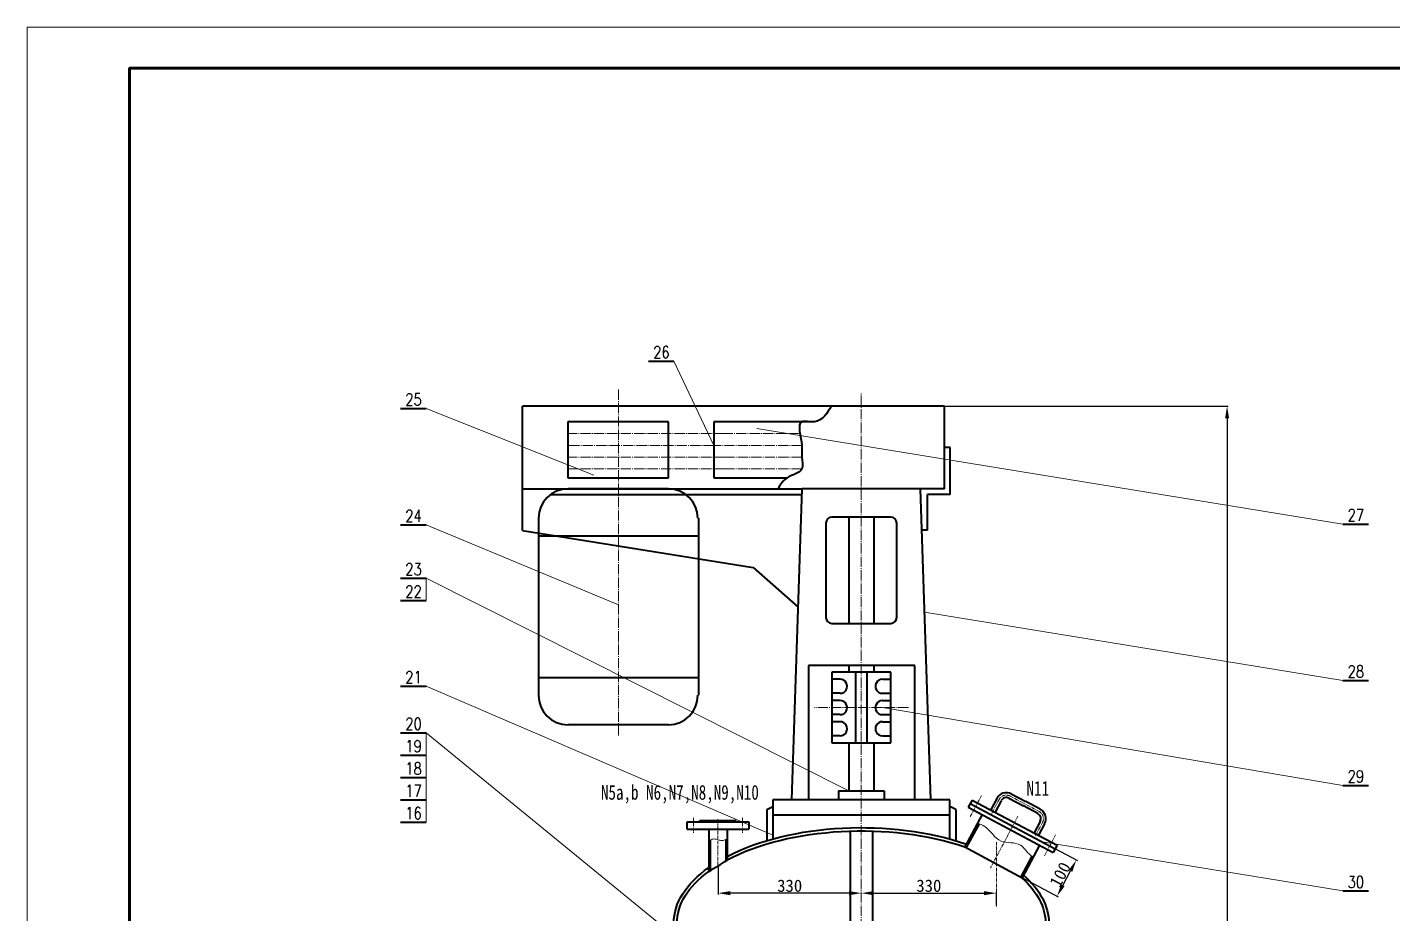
# Model space of a CAD drawing. Extents: x -4398 to 3578, y -1551 to 9604.
# Drawn here: x -4398 to -1063, y 7438 to 9604 of the extents above; entities that cross this region are included whole.
import ezdxf
from ezdxf.enums import TextEntityAlignment as Align

# ---------------------------------------------------------------- set-up
doc = ezdxf.new("R2010")
doc.units = 0
doc.header["$LTSCALE"] = 10
doc.header["$PDMODE"] = 1
doc.linetypes.add('ZXX-L', pattern=[3.28, 2.5, -0.3, 0.18, -0.3])
doc.linetypes.add('ZXX-S', pattern=[1.27, 0.75, -0.2, 0.12, -0.2])
doc.layers.get('Defpoints').update_dxf_attribs({"linetype": 'CONTINUOUS'})
for name, color, linetype, lineweight in [('A 粗实线', 1, 'CONTINUOUS', 40), ('B 细实线', 7, 'CONTINUOUS', 18), ('C 文 字', 2, 'CONTINUOUS', 20), ('D 短中心线', 3, 'ZXX-S', 18), ('E 长中心线', 3, 'ZXX-L', 18), ('J 标注尺寸', 2, 'CONTINUOUS', 18)]:
    doc.layers.add(name, color=color, linetype=linetype, lineweight=lineweight)
doc.styles.add('HZTXT', font='SIMFANG.TTF', dxfattribs={"width": 0.75})
doc.styles.add('ROMANC', font='romanc', dxfattribs={"width": 0.7, "height": 6})
doc.styles.get("Standard").update_dxf_attribs({"font": 'SIMFANG.TTF'})
doc.dimstyles.new('通用标注4.0', dxfattribs={"dimtxt": 30, "dimasz": 30, "dimexe": 3, "dimexo": 3, "dimgap": 3, "dimtad": 1, "dimdec": 0, "dimzin": 0, "dimdsep": 46, "dimtxsty": 'Standard', "dimcen": 3, "dimadec": 0, "dimazin": 0, "dimtfac": 0.375, "dimtdec": 0, "dimtmove": 2, "dimatfit": 3, "dimfxl": 0, "dimtzin": 0, "dimarcsym": 0})

# ---------------------------------------------------------------- blocks, each defined once
blk = doc.blocks.new('*D129')
at = {"layer": 'Defpoints', "color": 0}
for p in [(-2157.9, 8678), (-2317, 5481.7), (-1467.5, 5481.7)]:
    blk.add_point(p, dxfattribs=at)
at = {"layer": 'J 标注尺寸', "color": 0, "lineweight": -2}
for p, q in [((-2154.9, 8678), (-1464.5, 8678)), ((-1467.5, 8648), (-1467.5, 5511.7)), ((-2314, 5481.7), (-1464.5, 5481.7))]:
    blk.add_line(p, q, dxfattribs=at)
at = {"layer": 'J 标注尺寸', "color": 0}
for points in [[(-1472.5, 8648), (-1462.5, 8648), (-1467.5, 8678)], [(-1472.5, 5511.7), (-1462.5, 5511.7), (-1467.5, 5481.7)]]:
    blk.add_solid(points, dxfattribs=at)
at = {"layer": 'J 标注尺寸', "color": 0, "insert": (-1485.5, 7079.9), "char_height": 30, "attachment_point": 5, "rotation": 90}
blk.add_mtext('-3180', dxfattribs=at)
blk = doc.blocks.new('*D117')
at = {"layer": 'Defpoints', "color": 0}
for p in [(-1991.1, 7651.4), (-2038.2, 7563), (-1835.7, 7568.8)]:
    blk.add_point(p, dxfattribs=at)
at = {"layer": 'J 标注尺寸', "color": 0, "lineweight": -2}
for p, q in [((-1988.5, 7650), (-1833.1, 7567.4)), ((-2035.5, 7561.6), (-1880.1, 7478.9)), ((-1868.7, 7506.8), (-1849.8, 7542.3))]:
    blk.add_line(p, q, dxfattribs=at)
at = {"layer": 'J 标注尺寸', "color": 0}
for points in [[(-1854.2, 7544.6), (-1845.4, 7539.9), (-1835.7, 7568.8)], [(-1873.1, 7509.2), (-1864.3, 7504.5), (-1882.8, 7480.3)]]:
    blk.add_solid(points, dxfattribs=at)
at = {"layer": 'J 标注尺寸', "color": 0, "insert": (-1875.1, 7533), "char_height": 30, "attachment_point": 5, "rotation": 62}
blk.add_mtext('100', dxfattribs=at)
blk = doc.blocks.new('*D113')
at = {"layer": 'Defpoints', "color": 0}
for p in [(-2361, 7487.8), (-2031, 7487.8), (-2031, 7455.3)]:
    blk.add_point(p, dxfattribs=at)
at = {"layer": 'J 标注尺寸', "color": 0, "lineweight": -2}
for p, q in [((-2331, 7487.8), (-2061, 7487.8)), ((-2031, 7458.3), (-2031, 7490.8))]:
    blk.add_line(p, q, dxfattribs=at)
at = {"layer": 'J 标注尺寸', "color": 0}
for points in [[(-2331, 7492.8), (-2331, 7482.8), (-2361, 7487.8)], [(-2061, 7492.8), (-2061, 7482.8), (-2031, 7487.8)]]:
    blk.add_solid(points, dxfattribs=at)
at = {"layer": 'J 标注尺寸', "color": 0, "insert": (-2196, 7505.8), "char_height": 30, "attachment_point": 5}
blk.add_mtext('330', dxfattribs=at)
blk = doc.blocks.new('*D112')
at = {"layer": 'Defpoints', "color": 0}
for p in [(-2710.8, 7554.6), (-2710.8, 7487.8), (-2361, 7487.8)]:
    blk.add_point(p, dxfattribs=at)
at = {"layer": 'J 标注尺寸', "color": 0, "lineweight": -2}
for p, q in [((-2710.8, 7551.6), (-2710.8, 7484.8)), ((-2391, 7487.8), (-2680.8, 7487.8))]:
    blk.add_line(p, q, dxfattribs=at)
at = {"layer": 'J 标注尺寸', "color": 0}
for points in [[(-2680.8, 7492.8), (-2680.8, 7482.8), (-2710.8, 7487.8)], [(-2391, 7492.8), (-2391, 7482.8), (-2361, 7487.8)]]:
    blk.add_solid(points, dxfattribs=at)
at = {"layer": 'J 标注尺寸', "color": 0, "insert": (-2535.9, 7505.8), "char_height": 30, "attachment_point": 5}
blk.add_mtext('330', dxfattribs=at)

msp = doc.modelspace()

# ---------------------------------------------------------------- linework, layer by layer
at = {"layer": 'A 粗实线'}
for p, q in [((-2881, 8787.6), (-2818.7, 8787.6)), ((-3486.4, 8672.2), (-3424, 8672.2)), ((-2157.9, 8678), (-3188.3, 8678)), ((-3188.3, 8373.8), (-3188.3, 8678)), ((-2157.9, 8476.1), (-2157.9, 8678)), ((-2831.8, 8639.7), (-3077.5, 8639.7)), ((-3077.5, 8639.7), (-3077.5, 8503.1)), ((-2831.8, 8503.1), (-2831.8, 8639.7)), ((-2475.6, 8639.7), (-2721.2, 8639.7)), ((-2721.2, 8639.7), (-2721.2, 8503.1)), ((-2143.5, 8577.1), (-2157.9, 8577.1)), ((-2143.5, 8461.7), (-2143.5, 8577.1)), ((-3188.3, 8476.1), (-2505.1, 8476.1)), ((-3077.5, 8503.1), (-2831.8, 8503.1)), ((-2832.1, 8476), (-3077.2, 8476)), ((-2721.2, 8503.1), (-2541.8, 8503.1)), ((-2530.4, 7715.9), (-2505.1, 8476.1)), ((-2157.9, 8476.1), (-2505.1, 8476.1)), ((-2191.4, 7715.9), (-2216.7, 8476.1)), ((-3120.3, 8461.7), (-2505.6, 8461.7)), ((-2199.5, 8375.2), (-2199.5, 8461.7)), ((-2143.5, 8461.7), (-2199.5, 8461.7)), ((-2288.8, 8406.6), (-2433, 8406.6)), ((-2391.7, 8406.6), (-2391.7, 8147)), ((-2330.1, 8406.6), (-2330.1, 8147)), ((-3486.4, 8387.6), (-3424, 8387.6)), ((-3188.3, 8373.8), (-2624.7, 8283.5)), ((-3149.3, 8403.9), (-3149.3, 7971.3)), ((-2758.7, 8403.9), (-2758.7, 7971.3)), ((-2447.4, 8392.2), (-2447.4, 8161.5)), ((-2274.4, 8161.5), (-2274.4, 8392.2)), ((-2199.5, 8375.2), (-2213.3, 8375.2)), ((-1184.7, 8389.7), (-1122.3, 8389.7)), ((-3149.3, 8360.6), (-2760, 8360.6)), ((-2624.7, 8283.5), (-2514.8, 8186.3)), ((-3486.4, 8257.3), (-3424, 8257.3)), ((-3486.4, 8202.7), (-3424, 8202.7)), ((-2433, 8147), (-2288.8, 8147)), ((-2489.9, 8044.5), (-2489.9, 7715.9)), ((-2230.1, 8044.5), (-2489.9, 8044.5)), ((-2391.7, 8044.5), (-2391.7, 8027.9)), ((-2330.1, 8044.5), (-2330.1, 8027.9)), ((-2230.1, 7715.9), (-2230.1, 8044.5)), ((-3149.3, 8014.5), (-2760, 8014.5)), ((-2433, 8027.9), (-2433, 7854.8)), ((-2288.8, 8027.9), (-2433, 8027.9)), ((-2412.6, 8010.8), (-2433, 8010.8)), ((-2375.3, 8027.9), (-2375.3, 7854.8)), ((-2346.5, 7854.8), (-2346.5, 8027.9)), ((-2309.2, 8010.8), (-2288.8, 8010.8)), ((-2288.8, 7854.8), (-2288.8, 8027.9)), ((-1184.7, 8007.6), (-1122.3, 8007.6)), ((-3486.4, 7993.4), (-3424, 7993.4)), ((-2412.6, 7976.2), (-2433, 7976.2)), ((-2309.2, 7976.2), (-2288.8, 7976.2)), ((-2412.6, 7958.7), (-2433, 7958.7)), ((-2309.2, 7958.7), (-2288.8, 7958.7)), ((-2412.6, 7924), (-2433, 7924)), ((-2412.6, 7906.7), (-2433, 7906.7)), ((-2309.2, 7924), (-2288.8, 7924)), ((-2309.2, 7906.7), (-2288.8, 7906.7)), ((-3486.4, 7879.7), (-3424, 7879.7)), ((-2832.1, 7899.2), (-3077.2, 7899.2)), ((-2412.6, 7872.1), (-2433, 7872.1)), ((-2309.2, 7872.1), (-2288.8, 7872.1)), ((-2433, 7854.8), (-2288.8, 7854.8)), ((-2391.7, 7854.8), (-2391.7, 7738.2)), ((-2330.1, 7854.8), (-2330.1, 7738.2)), ((-3486.4, 7825.1), (-3424, 7825.1)), ((-3486.4, 7770.5), (-3424, 7770.5)), ((-2417, 7738.2), (-2304.8, 7738.2)), ((-2417, 7738.2), (-2417, 7715.9)), ((-2304.8, 7738.2), (-2304.8, 7715.9)), ((-1184.7, 7751.1), (-1122.3, 7751.1)), ((-3486.4, 7715.9), (-3424, 7715.9)), ((-2144.6, 7715.9), (-2577.2, 7715.9)), ((-2577.2, 7715.9), (-2577.2, 7621.2)), ((-2144.6, 7621.2), (-2144.6, 7715.9)), ((-2090.2, 7715.4), (-2099.6, 7697.7)), ((-2094.9, 7706.6), (-1887.4, 7596.3)), ((-2090.2, 7715.4), (-1882.7, 7605.1)), ((-2029.7, 7719.5), (-2044.7, 7691.2)), ((-2019.1, 7713.8), (-2034.1, 7685.6)), ((-2000.2, 7719.6), (-1964.8, 7700.9)), ((-1994.5, 7730.2), (-1959.2, 7711.5)), ((-1923.9, 7692.7), (-1959.2, 7711.5)), ((-2591.6, 7692.1), (-2577.2, 7699.5)), ((-2591.6, 7692.1), (-2591.6, 7617.3)), ((-2144.6, 7678), (-2577.2, 7678)), ((-2130.3, 7692.1), (-2144.7, 7699.5)), ((-2130.3, 7692.1), (-2130.3, 7617.3)), ((-2066, 7679.9), (-2108, 7601)), ((-2099.6, 7697.7), (-1892.1, 7587.4)), ((-1929.5, 7682.1), (-1964.8, 7700.9)), ((-3486.4, 7661.3), (-3424, 7661.3)), ((-2786, 7662.5), (-2636, 7662.5)), ((-2786, 7644.5), (-2786, 7662.5)), ((-2786, 7644.5), (-2636, 7644.5)), ((-2755, 7665.5), (-2667, 7665.5)), ((-2755, 7662.5), (-2755, 7665.5)), ((-2733.5, 7644.5), (-2733.5, 7541.2)), ((-2688.5, 7644.5), (-2688.5, 7568.5)), ((-2667, 7662.5), (-2667, 7665.5)), ((-2667, 7665.5), (-2667, 7665.5)), ((-2636, 7662.5), (-2636, 7644.5)), ((-2388.5, 7639.5), (-2388.5, 7379.6)), ((-2333.5, 7639.5), (-2333.5, 7379.6)), ((-2073.4, 7657.5), (-2104.5, 7599.1)), ((-1923.7, 7663.1), (-1938.8, 7634.9)), ((-1913.1, 7657.5), (-1928.2, 7629.3)), ((-2730.5, 7617.9), (-2730.5, 7543.4)), ((-2691.5, 7618.9), (-2691.5, 7566.6)), ((-1925.6, 7605.3), (-1968.4, 7524.9)), ((-1882.7, 7605.1), (-1892.1, 7587.4)), ((-2108, 7601), (-1968.4, 7524.9)), ((-1944.5, 7578.3), (-1971.5, 7527.6)), ((-1184.7, 7493.1), (-1122.3, 7493.1))]:
    msp.add_line(p, q, dxfattribs=at)
at = {"layer": 'A 粗实线', "color": 5, "lineweight": 60}
msp.add_lwpolyline([(1441.9, 1293.6), (1441.9, 9503.6), (-4148.1, 9503.6), (-4148.1, 1293.6)], close=True, dxfattribs=at)
at = {"layer": 'A 粗实线'}
for centre, radius, start, end in [((-3077.2, 8403.9), 72.1, 90, 180), ((-2832.1, 8403.9), 72.1, 0, 90), ((-2433, 8392.2), 14.4, 90, 180), ((-2288.8, 8392.2), 14.4, 0, 90), ((-2433, 8161.5), 14.4, 180, 270), ((-2288.8, 8161.5), 14.4, 270, 0), ((-2412.6, 7993.5), 17.3, 269.8304, 90.1696), ((-2309.2, 7993.5), 17.3, 89.8304, 270.1696), ((-3077.2, 7971.3), 72.1, 180, 270), ((-2832.1, 7971.3), 72.1, 270, 0), ((-2412.6, 7941.3), 17.3, 269.8304, 90.1696), ((-2309.2, 7941.3), 17.3, 89.8304, 270.1696), ((-2412.6, 7889.4), 17.3, 269.8304, 90.1696), ((-2309.2, 7889.4), 17.3, 89.8304, 270.1696), ((-2006.7, 7707.3), 26, 62, 152), ((-2006.7, 7707.3), 14, 62, 152), ((-1936.1, 7669.7), 14, 332, 62), ((-1936.1, 7669.7), 26, 332, 62), ((-3222.7, 8397.3), 986.1, 299.7433, 302.803)]:
    msp.add_arc(centre, radius, start, end, dxfattribs=at)
at = {"layer": 'A 粗实线', "extrusion": (0, 0, -1)}
for major_axis, ratio, start_param, end_param in [((458, 0), 0.508734, 3.915671, 5.30725), ((450, 0), 0.5, 3.897313, 5.309434), ((458, 0), 0.508734, 3.141593, 3.762555), ((450, 0), 0.5, 3.141593, 3.737254), ((450, 0), 0.5, 5.772566, 6.283185), ((458, 0), 0.508734, 5.757911, 6.283185)]:
    msp.add_ellipse((-2361, 7414.9), major_axis=major_axis, ratio=ratio, start_param=start_param, end_param=end_param, dxfattribs=at)
at = {"layer": 'A 粗实线'}
msp.add_open_spline([(-2434.6, 8678), (-2442.9, 8661.3), (-2462.5, 8631), (-2524.4, 8650.4), (-2502.5, 8587.9), (-2508.4, 8554.7), (-2498.6, 8515.3), (-2545.1, 8508.7), (-2558.2, 8486.1), (-2564.3, 8476.1)], degree=3, knots=[0, 0, 0, 0, 57.237225, 88.554507, 147.389268, 176.806649, 206.224029, 248.443917, 284.214485, 284.214485, 284.214485, 284.214485], dxfattribs=at)
for points in [[(-2688.5, 7568.5), (-2684, 7580.1), (-2688.5, 7584.5)], [(-2733.5, 7541.2), (-2738.9, 7546.6), (-2733.5, 7557.2)]]:
    msp.add_solid(points, dxfattribs=at)
at = {"layer": 'B 细实线'}
for p, q in [((-2721.2, 8582), (-2818.7, 8787.6)), ((-3014, 8508.9), (-3424, 8672.2)), ((-2615.9, 8623.4), (-1184.7, 8389.7)), ((-2954, 8192.3), (-3424.1, 8387.6)), ((-2391.7, 7738.2), (-3424, 8257.3)), ((-3424, 8202.7), (-3424, 8257.3)), ((-2206.6, 8174.4), (-1184.7, 8007.6)), ((-2577.2, 7629.5), (-3424, 7993.4)), ((-2309.2, 7941.3), (-1184.7, 7751.1)), ((-2841.9, 7402.9), (-3424, 7879.7)), ((-3424, 7825.1), (-3424, 7879.7)), ((-3424, 7770.5), (-3424, 7825.1)), ((-3424, 7715.9), (-3424, 7770.5)), ((-3424, 7661.3), (-3424, 7715.9)), ((-1918.8, 7613), (-1184.7, 7493.1))]:
    msp.add_line(p, q, dxfattribs=at)
msp.add_lwpolyline([(1541.9, 1193.6), (1541.9, 9603.6), (-4398.1, 9603.6), (-4398.1, 1193.6)], close=True, dxfattribs=at)
msp.add_lwpolyline([(-2733.5, 7616.5, -0.051394), (-2725.7, 7619.6, -0.074756), (-2720, 7620.3, -0.089173), (-2711, 7618.4, 0.089173), (-2702, 7616.5, 0.074756), (-2696.2, 7617.2, 0.051394), (-2688.5, 7620.3)], format="xyb", dxfattribs=at)
msp.add_open_spline([(-2078.1, 7658.9), (-2071.3, 7657.1), (-2048.6, 7648.1), (-2026.7, 7604.6), (-1969.1, 7617.1), (-1953.7, 7582.3), (-1941.9, 7577), (-1941.6, 7576.9)], degree=3, knots=[23.384735, 23.384735, 23.384735, 23.384735, 44.422668, 97.599737, 145.761893, 187.081503, 187.82766, 187.82766, 187.82766, 187.82766], dxfattribs=at)
at = {"layer": 'D 短中心线'}
for p, q in [((-2067.4, 7726.3), (-2095.1, 7674.3)), ((-2024.4, 7716.7), (-2042.4, 7682.8)), ((-1997.3, 7724.9), (-1962, 7706.2)), ((-1926.7, 7687.4), (-1962, 7706.2)), ((-2770.5, 7671.5), (-2770.5, 7635.5)), ((-2711, 7556.7), (-2711, 7671.3)), ((-2651.5, 7671.5), (-2651.5, 7635.5)), ((-1978.2, 7675.7), (-2045.1, 7550)), ((-1918.4, 7660.3), (-1936.4, 7626.5)), ((-2031, 7612.6), (-2031, 7455.3)), ((-1886.4, 7630.1), (-1914.1, 7578))]:
    msp.add_line(p, q, dxfattribs=at)
for centre, start, end in [((-2006.7, 7707.3), 62, 152), ((-1936.1, 7669.7), 332, 62)]:
    msp.add_arc(centre, 20, start, end, dxfattribs=at)
at = {"layer": 'E 长中心线'}
for p, q in [((-2954, 8718.4), (-2954, 7872.2)), ((-2361, 5464.2), (-2361, 8710.2)), ((-2693.9, 8610.8), (-3077.5, 8610.8)), ((-2510.7, 8610.8), (-2721.2, 8610.8)), ((-2721.2, 8582), (-3077.5, 8582)), ((-2506.3, 8582), (-2721.2, 8582)), ((-2693.9, 8553.1), (-3077.5, 8553.1)), ((-2506.3, 8553.1), (-2721.2, 8553.1)), ((-2693.9, 8524.3), (-3077.5, 8524.3)), ((-2506.3, 8524.3), (-2721.2, 8524.3)), ((-2245.5, 7941.3), (-2476.3, 7941.3))]:
    msp.add_line(p, q, dxfattribs=at)

# ---------------------------------------------------------------- texts
at = {"layer": 'C 文 字', "style": 'ROMANC', "width": 0.8}
for s, p in [('26', (-2849.2, 8809.6)), ('25', (-3454.6, 8694.2)), ('24', (-3454.6, 8409.5)), ('27', (-1152.9, 8411.7)), ('23', (-3454.6, 8279.3)), ('22', (-3454.6, 8224.7)), ('28', (-1152.9, 8029.6)), ('21', (-3454.6, 8015.4)), ('20', (-3454.6, 7901.7)), ('19', (-3454.6, 7847.1)), ('18', (-3454.6, 7792.4)), ('29', (-1152.9, 7773.1)), ('17', (-3454.6, 7737.8)), ('16', (-3454.6, 7683.2)), ('30', (-1152.9, 7515.1))]:
    msp.add_text(s, height=29.27, dxfattribs=at).set_placement(p, align=Align.MIDDLE)
at = {"layer": 'C 文 字', "char_height": 36, "width": 576, "attachment_point": 1, "style": 'HZTXT'}
for s, insert in [('N5a,b N6,N7,N8,N9,N10', (-2996.9, 7752.2)), ('N11', (-1957.4, 7761.9))]:
    msp.add_mtext(s, dxfattribs=dict(at, insert=insert))

# ---------------------------------------------------------------- dimensions: what is measured, and where the dimension line sits
at = {"layer": 'J 标注尺寸'}
dim = msp.add_linear_dim(base=(-1467.5, 5481.7), p1=(-2157.9, 8678), p2=(-2317, 5481.7), angle=90, text='-3180', dimstyle='通用标注4.0', dxfattribs=at)
dim.commit()
dim.dimension.update_dxf_attribs({"geometry": '*D129', "text_midpoint": (-1485.5, 7079.9)})
dim = msp.add_aligned_dim(p1=(-2038.2, 7563), p2=(-1991.1, 7651.4), distance=-176, dimstyle='通用标注4.0', dxfattribs=at)
dim.commit()
dim.dimension.update_dxf_attribs({"geometry": '*D117', "text_midpoint": (-1875.1, 7533)})
dim = msp.add_linear_dim(base=(-2710.8, 7487.8), p1=(-2361, 7487.8), p2=(-2710.8, 7554.6), text='330', dimstyle='通用标注4.0', dxfattribs=at)
dim.commit()
dim.dimension.update_dxf_attribs({"geometry": '*D112', "text_midpoint": (-2535.9, 7505.8)})
dim = msp.add_linear_dim(base=(-2031, 7487.8), p1=(-2361, 7487.8), p2=(-2031, 7455.3), dimstyle='通用标注4.0', dxfattribs=at)
dim.commit()
dim.dimension.update_dxf_attribs({"geometry": '*D113', "text_midpoint": (-2196, 7505.8)})

doc.saveas('drawing.dxf')
